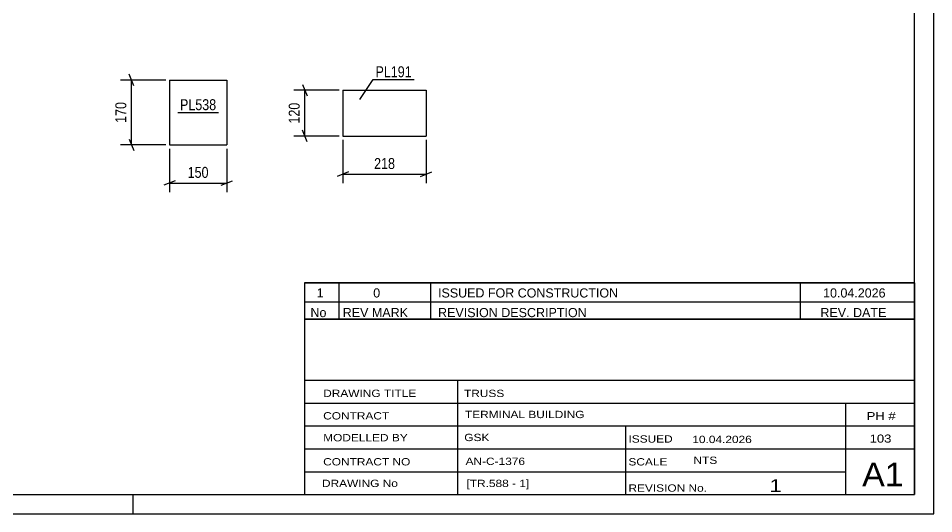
# Model space of a CAD drawing. Header units: millimetres. Extents: x 0 to 420, y 0 to 297.
# Drawn here: x 179.9 to 420, y 0 to 129.9 of the extents above; entities that cross this region are included whole.
import ezdxf

# ---------------------------------------------------------------- set-up
doc = ezdxf.new("R2010")
doc.units = ezdxf.units.MM
doc.styles.add('Arial Narrow', font='ARIALN.TTF', dxfattribs={"height": 0.2})

# ---------------------------------------------------------------- blocks, each defined once
blk = doc.blocks.new('Unknown-203761115-1115')
at = {"color": 5, "linetype": 'Continuous'}
for p, q in [((420, 0), (420, 297)), ((415, 5), (415, 292)), ((5, 5), (415, 5)), ((210, 0), (210, 5)), ((0, 0), (420, 0))]:
    blk.add_line(p, q, dxfattribs=at)
blk = doc.blocks.new('Part-203761115-2969 - 2955')
at = {"color": 2, "linetype": 'Continuous'}
for p, q in [((219.58, 113.72), (219.58, 96.72)), ((219.58, 113.72), (234.58, 113.72)), ((234.58, 113.72), (234.58, 96.72)), ((219.58, 96.72), (234.58, 96.72))]:
    blk.add_line(p, q, dxfattribs=at)
blk = doc.blocks.new('Part-203761115-1995 - 1979')
at = {"color": 2, "linetype": 'Continuous'}
for p, q in [((265.06, 111.04), (265.06, 99.04)), ((265.06, 111.04), (286.89, 111.04)), ((286.89, 111.04), (286.89, 99.04)), ((265.06, 99.04), (286.89, 99.04))]:
    blk.add_line(p, q, dxfattribs=at)
blk = doc.blocks.new('StraightDimension-203761115-2971 - 2955')
at = {"color": 7, "linetype": 'Continuous'}
for p, q in [((218.58, 113.72), (206.73, 113.72)), ((210.18, 112.22), (208.98, 115.22)), ((209.58, 96.72), (209.58, 113.72)), ((218.58, 96.72), (206.73, 96.72)), ((208.98, 98.22), (210.18, 95.22))]:
    blk.add_line(p, q, dxfattribs=at)
at = {"color": 0}
blk.add_wipeout([(208.83, 108.56), (204.63, 108.56), (204.63, 101.88), (208.83, 101.88)], dxfattribs=at)
at = {"color": 3, "style": 'Arial Narrow'}
blk.add_text('170', height=2.863, rotation=90.0002, dxfattribs=at).set_placement((208.23, 102.48))
blk = doc.blocks.new('StraightDimension-203761115-2982 - 2955')
at = {"color": 7, "linetype": 'Continuous'}
for p, q in [((219.58, 95.72), (219.58, 84.32)), ((234.58, 95.72), (234.58, 84.32)), ((221.08, 87.32), (218.08, 86.12)), ((219.58, 86.72), (234.58, 86.72)), ((233.08, 86.12), (236.08, 87.32))]:
    blk.add_line(p, q, dxfattribs=at)
at = {"color": 0}
blk.add_wipeout([(230.42, 87.47), (230.42, 91.67), (223.73, 91.67), (223.73, 87.47)], dxfattribs=at)
at = {"color": 3, "style": 'Arial Narrow'}
blk.add_text('150', height=2.863, dxfattribs=at).set_placement((224.33, 88.07))
blk = doc.blocks.new('StraightDimension-203761115-1997 - 1979')
at = {"color": 7, "linetype": 'Continuous'}
for p, q in [((264.06, 111.04), (252.21, 111.04)), ((254.46, 112.54), (255.66, 109.54)), ((255.06, 99.04), (255.06, 111.04)), ((264.06, 99.04), (252.21, 99.04)), ((255.66, 97.54), (254.46, 100.54))]:
    blk.add_line(p, q, dxfattribs=at)
at = {"color": 0}
blk.add_wipeout([(254.31, 108.38), (250.11, 108.38), (250.11, 101.7), (254.31, 101.7)], dxfattribs=at)
at = {"color": 3, "style": 'Arial Narrow'}
blk.add_text('120', height=2.863, rotation=90.0002, dxfattribs=at).set_placement((253.71, 102.3))
blk = doc.blocks.new('StraightDimension-203761115-2008 - 1979')
at = {"color": 7, "linetype": 'Continuous'}
for p, q in [((265.06, 98.04), (265.06, 86.64)), ((286.89, 98.04), (286.89, 86.64)), ((266.56, 89.64), (263.56, 88.44)), ((265.06, 89.04), (286.89, 89.04)), ((285.39, 88.44), (288.39, 89.64))]:
    blk.add_line(p, q, dxfattribs=at)
at = {"color": 0}
blk.add_wipeout([(279.32, 89.79), (279.32, 93.99), (272.63, 93.99), (272.63, 89.79)], dxfattribs=at)
at = {"color": 3, "style": 'Arial Narrow'}
blk.add_text('218', height=2.863, dxfattribs=at).set_placement((273.23, 90.39))
blk = doc.blocks.new('Unknown-203761115-13687')
at = {"color": 7, "linetype": 'Continuous'}
for p, q in [((255, 51.05), (255, 5)), ((255, 51.05), (415, 51.05)), ((415, 51), (415, 5)), ((255, 35), (415, 35)), ((295.14, 35), (295.14, 5)), ((255, 29), (415, 29)), ((397, 5.05), (397, 29.05)), ((255, 23), (415, 23)), ((339.14, 23), (339.14, 5)), ((255, 17), (415, 17)), ((255, 11), (397, 11)), ((255, 5), (415, 5))]:
    blk.add_line(p, q, dxfattribs=at)
at = {"color": 7, "style": 'Arial Narrow'}
for s, height, width, p in [('DRAWING TITLE', 1.9089, 1.425378, (259.88, 30.61)), ('TRUSS', 1.909, 1.425378, (296.81, 30.59)), ('CONTRACT', 1.909, 1.425378, (259.88, 24.71)), ('TERMINAL BUILDING', 1.9089, 1.425378, (297.06, 25.07)), ('MODELLED BY', 1.9089, 1.425378, (259.88, 18.98)), ('GSK', 1.909, 1.425378, (296.88, 19.04)), ('ISSUED', 1.909, 1.425378, (339.94, 18.64)), ('10.04.2026', 1.909, 1.425378, (356.69, 18.52)), ('CONTRACT NO', 1.9089, 1.425378, (259.88, 12.66)), ('AN-C-1376', 1.909, 1.425378, (297.23, 12.78)), ('SCALE', 1.909, 1.425378, (339.94, 12.65)), ('A1', 6.204, 1.25, (401.24, 7.2)), ('DRAWING No', 1.909, 1.425378, (259.56, 7)), ('[TR.588 - 1]', 1.9089, 1.425378, (297.46, 6.99)), ('REVISION No.', 1.9089, 1.425378, (339.94, 5.77)), ('1', 3.34, 1.5, (376.91, 5.68))]:
    blk.add_text(s, height=height, dxfattribs=dict(at, width=width)).set_placement(p)
at = {"color": 7, "linetype": 'Continuous', "style": 'Arial Narrow'}
for s, height, width, p in [('PH #', 2.1, 1.42538, (402.4, 24.55)), ('103', 2.1, 1.42538, (403.19, 18.65)), ('NTS', 1.909, 1.425378, (357, 13.05))]:
    blk.add_text(s, height=height, dxfattribs=dict(at, width=width)).set_placement(p)
blk = doc.blocks.new('Unknown-203761115-13688')
at = {"color": 7, "linetype": 'Continuous'}
for p, q in [((255, 60.55), (415, 60.55)), ((415, 60.55), (255, 60.55)), ((255, 60.55), (255, 55.55)), ((264, 60.55), (264, 55.55)), ((288, 60.55), (288, 55.55)), ((385, 60.55), (385, 55.55)), ((415, 60.55), (415, 55.55)), ((255, 55.55), (415, 55.55)), ((255, 55.55), (255, 51.05)), ((255, 55.55), (415, 55.55)), ((264, 55.55), (264, 51.05)), ((288, 55.55), (288, 51.05)), ((385, 55.55), (385, 51.05)), ((415, 55.55), (415, 51.05)), ((415, 51.05), (255, 51.05))]:
    blk.add_line(p, q, dxfattribs=at)
at = {"color": 7, "linetype": 'Continuous', "style": 'Arial Narrow'}
for s, height, width, p in [('1', 2.39, 1.196471, (258.16, 56.7)), ('0', 2.39, 1.196471, (273, 56.7)), ('ISSUED FOR CONSTRUCTION', 2.3861, 1.196471, (290, 56.7)), ('10.04.2026', 2.386, 1.196471, (391, 56.7)), ('No', 2.386, 1.2, (256.54, 51.55)), ('REV MARK', 2.386, 1.2, (265, 51.55)), ('REVISION DESCRIPTION', 2.3861, 1.2, (290, 51.55)), ('REV. DATE', 2.386, 1.2, (390.28, 51.55))]:
    blk.add_text(s, height=height, dxfattribs=dict(at, width=width)).set_placement(p)
blk = doc.blocks.new('Mark-203761115-2967 - 2955')
at = {"color": 0}
blk.add_wipeout([(231.83, 105.82), (231.83, 108.82), (222.32, 108.82), (222.32, 105.82)], dxfattribs=at)
blk.add_wipeout([(231.83, 105.82), (231.83, 108.82), (222.32, 108.82), (222.32, 105.82)], dxfattribs=at)
at = {"color": 30, "linetype": 'Continuous'}
blk.add_line((221.72, 105.22), (232.43, 105.22), dxfattribs=at)
at = {"color": 3, "style": 'Arial Narrow'}
blk.add_text('PL538', height=2.863, dxfattribs=at).set_placement((222.32, 105.82))
blk = doc.blocks.new('Mark-203761115-1991 - 1979')
at = {"color": 0}
blk.add_wipeout([(283.1, 114.46), (283.1, 117.46), (273.6, 117.46), (273.6, 114.46)], dxfattribs=at)
blk.add_wipeout([(283.1, 114.46), (283.1, 117.46), (273.6, 117.46), (273.6, 114.46)], dxfattribs=at)
at = {"color": 30, "linetype": 'Continuous'}
for p, q in [((269.46, 108.61), (273, 113.86)), ((273, 113.86), (283.7, 113.86))]:
    blk.add_line(p, q, dxfattribs=at)
at = {"color": 3, "style": 'Arial Narrow'}
blk.add_text('PL191', height=2.863, dxfattribs=at).set_placement((273.6, 114.46))

msp = doc.modelspace()

# ---------------------------------------------------------------- block references
for name in ['Unknown-203761115-1115', 'Part-203761115-2969 - 2955', 'Part-203761115-1995 - 1979', 'Unknown-203761115-13688', 'Unknown-203761115-13687']:
    msp.add_blockref(name, (0, 0))

# ---------------------------------------------------------------- next in the draw order: block references
for name in ['Mark-203761115-1991 - 1979', 'StraightDimension-203761115-2971 - 2955', 'StraightDimension-203761115-1997 - 1979', 'Mark-203761115-2967 - 2955']:
    msp.add_blockref(name, (0, 0))

# ---------------------------------------------------------------- next in the draw order: block references
for name in ['StraightDimension-203761115-2008 - 1979', 'StraightDimension-203761115-2982 - 2955']:
    msp.add_blockref(name, (0, 0))

doc.saveas('drawing.dxf')
